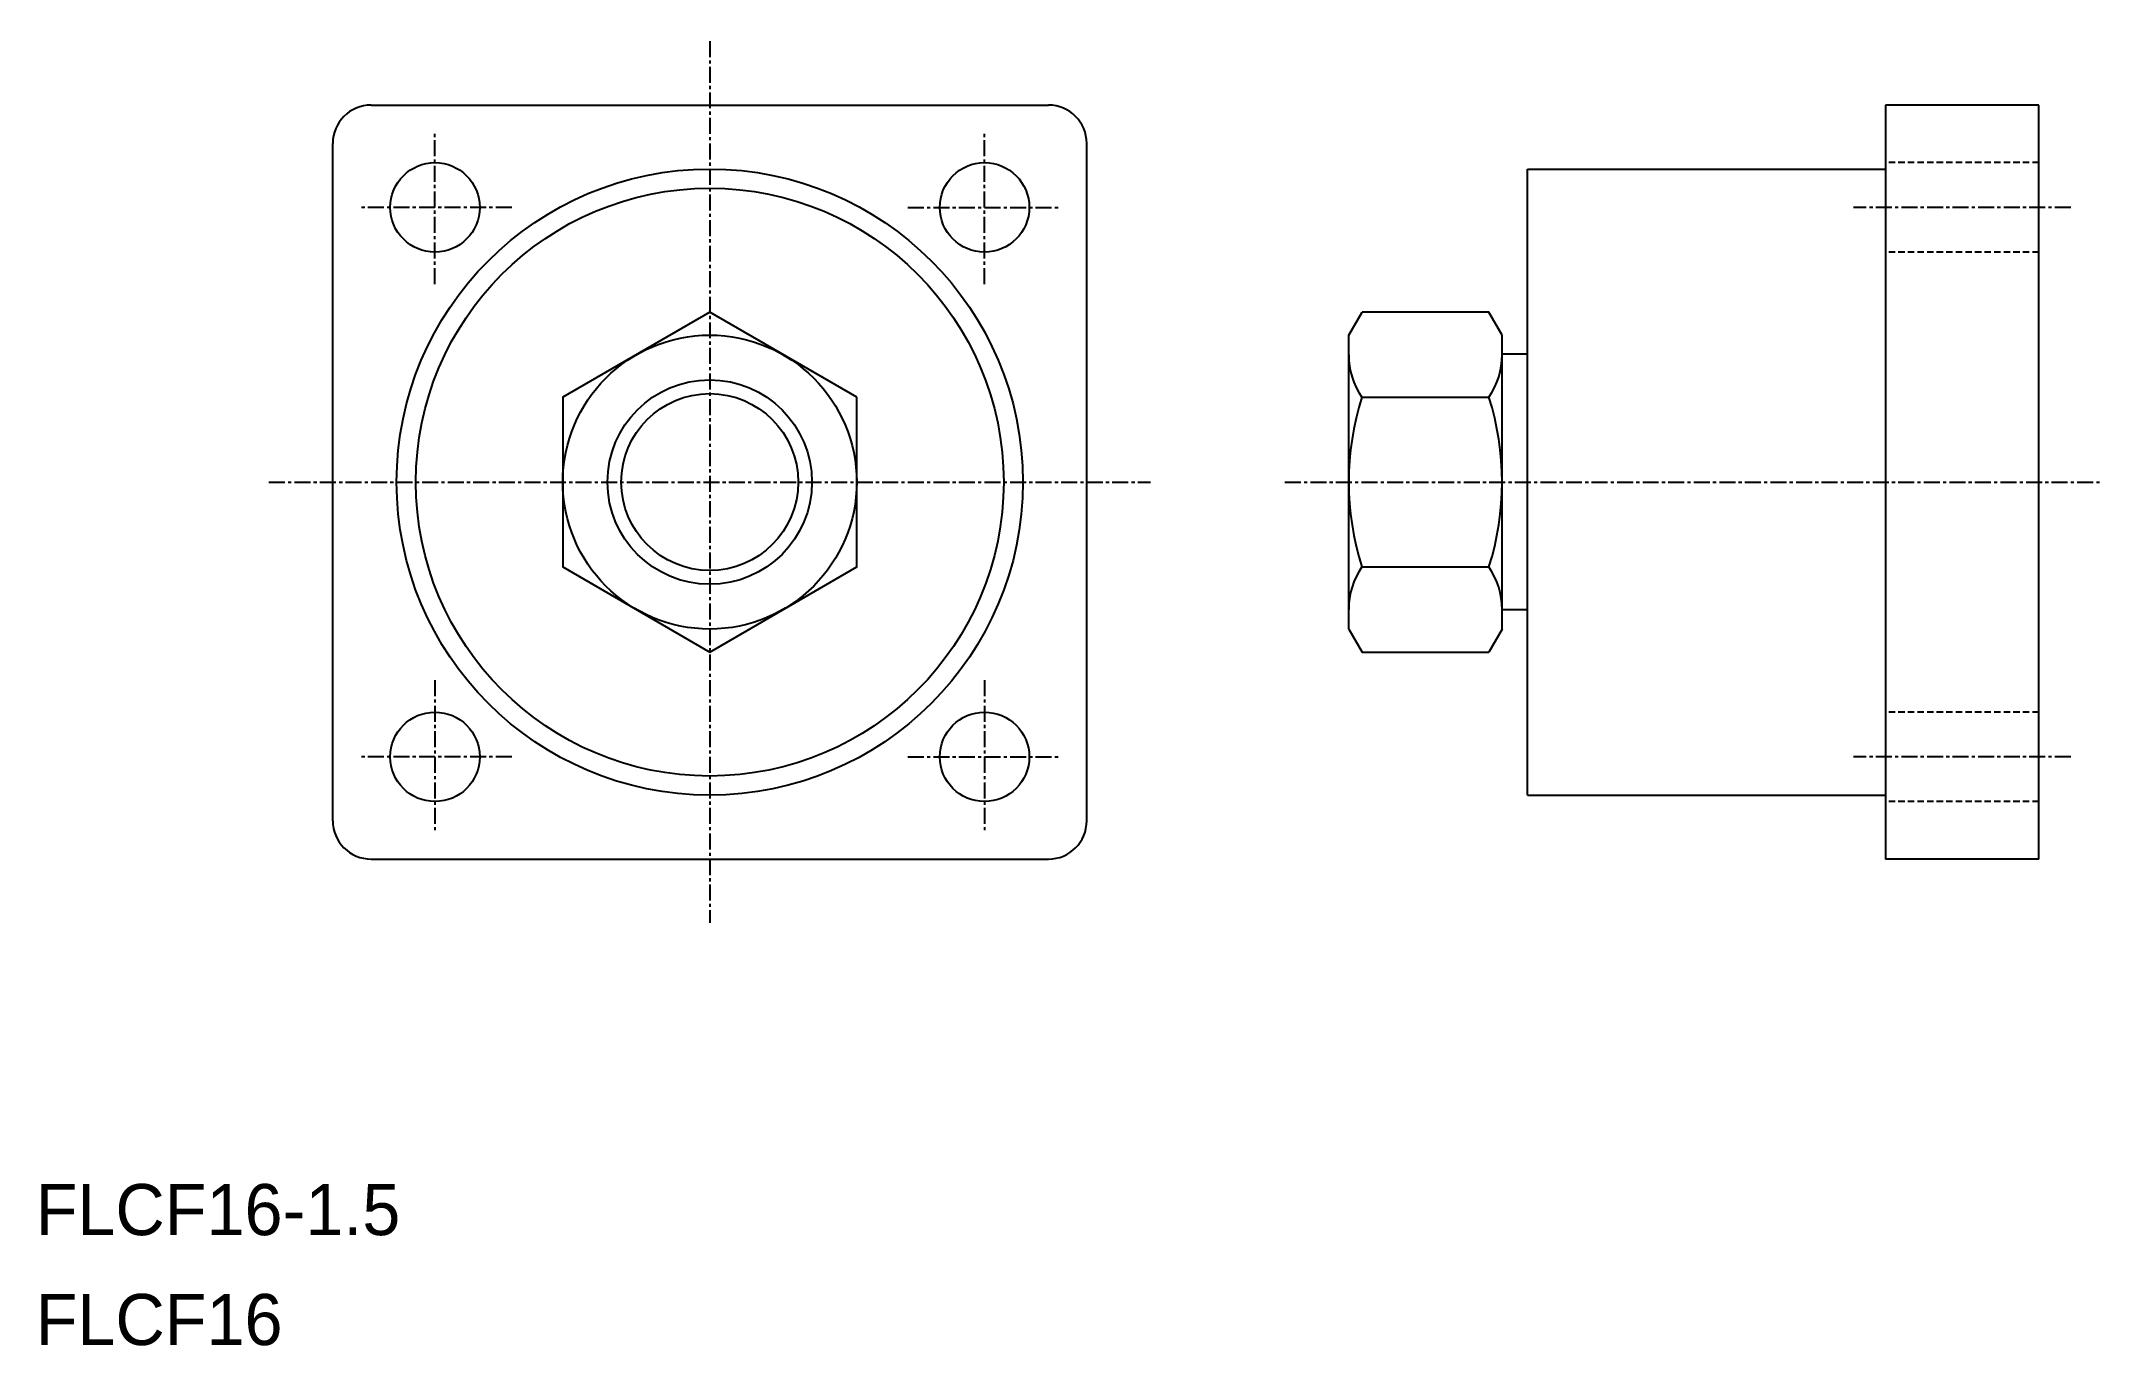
# Model space of a CAD drawing. Extents: x 0 to 162, y 0 to 102.
import ezdxf

# ---------------------------------------------------------------- set-up
doc = ezdxf.new("R2010")
doc.units = 0
doc.linetypes.add('CENTER', pattern=[2, 1.25, -0.25, 0.25, -0.25])
doc.linetypes.add('DASHED', pattern=[0.75, 0.5, -0.25])
doc.layers.get('0').update_dxf_attribs({"linetype": 'CONTINUOUS'})
doc.layers.add('CENTER', color=1, linetype='CENTER')

msp = doc.modelspace()

# ---------------------------------------------------------------- linework, layer by layer
at = {"color": 7, "linetype": 'CONTINUOUS'}
for p, q in [((26.25, 97.03), (79.25, 97.03)), ((144.75, 97.03), (144.75, 38.03)), ((156.75, 97.03), (144.75, 97.03)), ((156.75, 38.03), (156.75, 97.03)), ((23.25, 41.03), (23.25, 94.03)), ((82.25, 41.03), (82.25, 94.03)), ((116.75, 43.03), (116.75, 92.03)), ((116.75, 92.03), (144.75, 92.03)), ((102.75, 79.03), (103.79, 80.83)), ((113.71, 80.83), (103.79, 80.83)), ((114.75, 79.03), (113.71, 80.83)), ((102.75, 56.03), (102.75, 79.03)), ((114.75, 56.03), (114.75, 79.03)), ((116.75, 77.53), (114.75, 77.53)), ((103.78, 74.17), (113.72, 74.17)), ((103.78, 60.89), (113.72, 60.89)), ((116.75, 57.53), (114.75, 57.53)), ((102.75, 56.03), (103.79, 54.23)), ((114.75, 56.03), (113.71, 54.23)), ((103.79, 54.23), (113.71, 54.23)), ((116.75, 43.03), (144.75, 43.03)), ((26.25, 38.03), (79.25, 38.03)), ((156.75, 38.03), (144.75, 38.03))]:
    msp.add_line(p, q, dxfattribs=at)
at = {"color": 3, "linetype": 'DASHED'}
for p, q in [((156.75, 92.53), (144.75, 92.53)), ((156.75, 85.53), (144.75, 85.53)), ((156.75, 49.53), (144.75, 49.53)), ((156.75, 42.53), (144.75, 42.53))]:
    msp.add_line(p, q, dxfattribs=at)
at = {"color": 7, "linetype": 'CONTINUOUS'}
msp.add_lwpolyline([(64.25, 74.17), (52.75, 80.83), (41.25, 74.17), (41.25, 60.89), (52.75, 54.23), (64.25, 60.89)], close=True, dxfattribs=at)
for centre, radius in [((31.25, 89.03), 3.5), ((52.75, 67.53), 24.5), ((74.25, 89.03), 3.5), ((52.75, 67.53), 23), ((52.75, 67.53), 11.5), ((52.75, 67.53), 6.92), ((31.25, 46.03), 3.5), ((74.25, 46.03), 3.5)]:
    msp.add_circle(centre, radius, dxfattribs=at)
at = {"color": 3, "linetype": 'CONTINUOUS'}
msp.add_circle((52.75, 67.53), 8, dxfattribs=at)
at = {"color": 7, "linetype": 'CONTINUOUS'}
for centre, radius, start, end in [((26.25, 94.03), 3, 90, 180), ((79.25, 94.03), 3, 0, 90), ((108.63, 77.49), 5.88, 180, 214.3842), ((108.87, 77.49), 5.88, 325.6158, 0), ((124.72, 67.53), 21.97, 162.412, 197.588), ((92.78, 67.53), 21.97, 342.412, 17.588), ((108.63, 57.57), 5.88, 145.6158, 180), ((108.87, 57.57), 5.88, 0, 34.3842), ((26.25, 41.03), 3, 180, 270), ((79.25, 41.03), 3, 270, 0)]:
    msp.add_arc(centre, radius, start, end, dxfattribs=at)
at = {"layer": 'CENTER', "color": 1, "linetype": 'CENTER'}
for p, q in [((52.75, 102.03), (52.75, 33.03)), ((31.25, 83.03), (31.25, 95.03)), ((74.25, 83.03), (74.25, 95.03)), ((37.25, 89.03), (25.25, 89.03)), ((68.25, 89.03), (80.25, 89.03)), ((159.25, 89.03), (142.25, 89.03)), ((18.25, 67.53), (87.25, 67.53)), ((97.75, 67.53), (161.75, 67.53)), ((31.25, 52.03), (31.25, 40.03)), ((74.25, 52.03), (74.25, 40.03)), ((37.25, 46.03), (25.25, 46.03)), ((68.25, 46.03), (80.25, 46.03)), ((159.25, 46.03), (142.25, 46.03))]:
    msp.add_line(p, q, dxfattribs=at)

# ---------------------------------------------------------------- texts
for s, p in [('FLCF16-1.5', (0, 8.6)), ('FLCF16', (0, 0))]:
    msp.add_text(s, height=4).set_placement(p)

doc.saveas('drawing.dxf')
